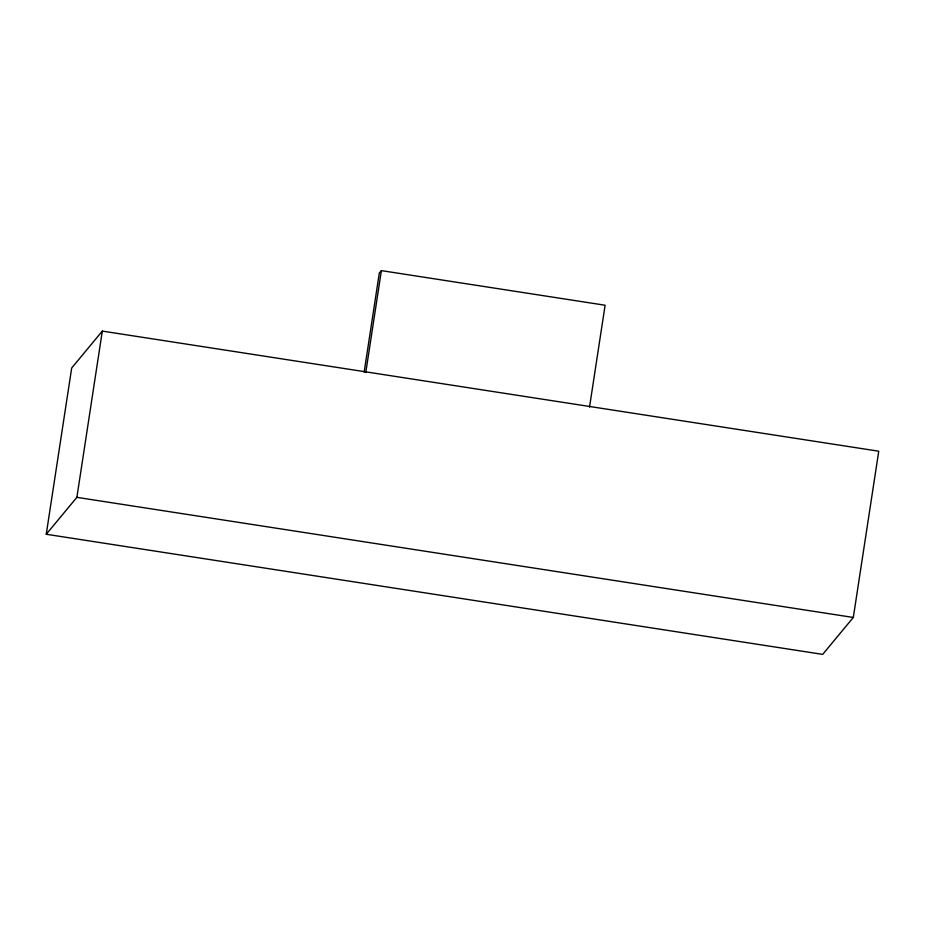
<?xml version="1.0" encoding="UTF-8"?>
<svg xmlns="http://www.w3.org/2000/svg" width="925" height="925" viewBox="0 0 925 925"><rect width="100%" height="100%" fill="white"/><g stroke="black" fill="none" stroke-linecap="round" stroke-linejoin="round"><path stroke-width="1.39" d="M46.25 534.257L71.688 368.011L102.317 331.092L878.75 451.215L853.312 617.461L822.683 654.38L46.25 534.257L76.879 497.349L102.317 331.092M364.149 372.127L379.296 273.129L381.377 270.62L605.112 305.238L589.537 407.069M365.791 372.451L381.377 270.62M76.879 497.349L853.312 617.461"/></g></svg>
